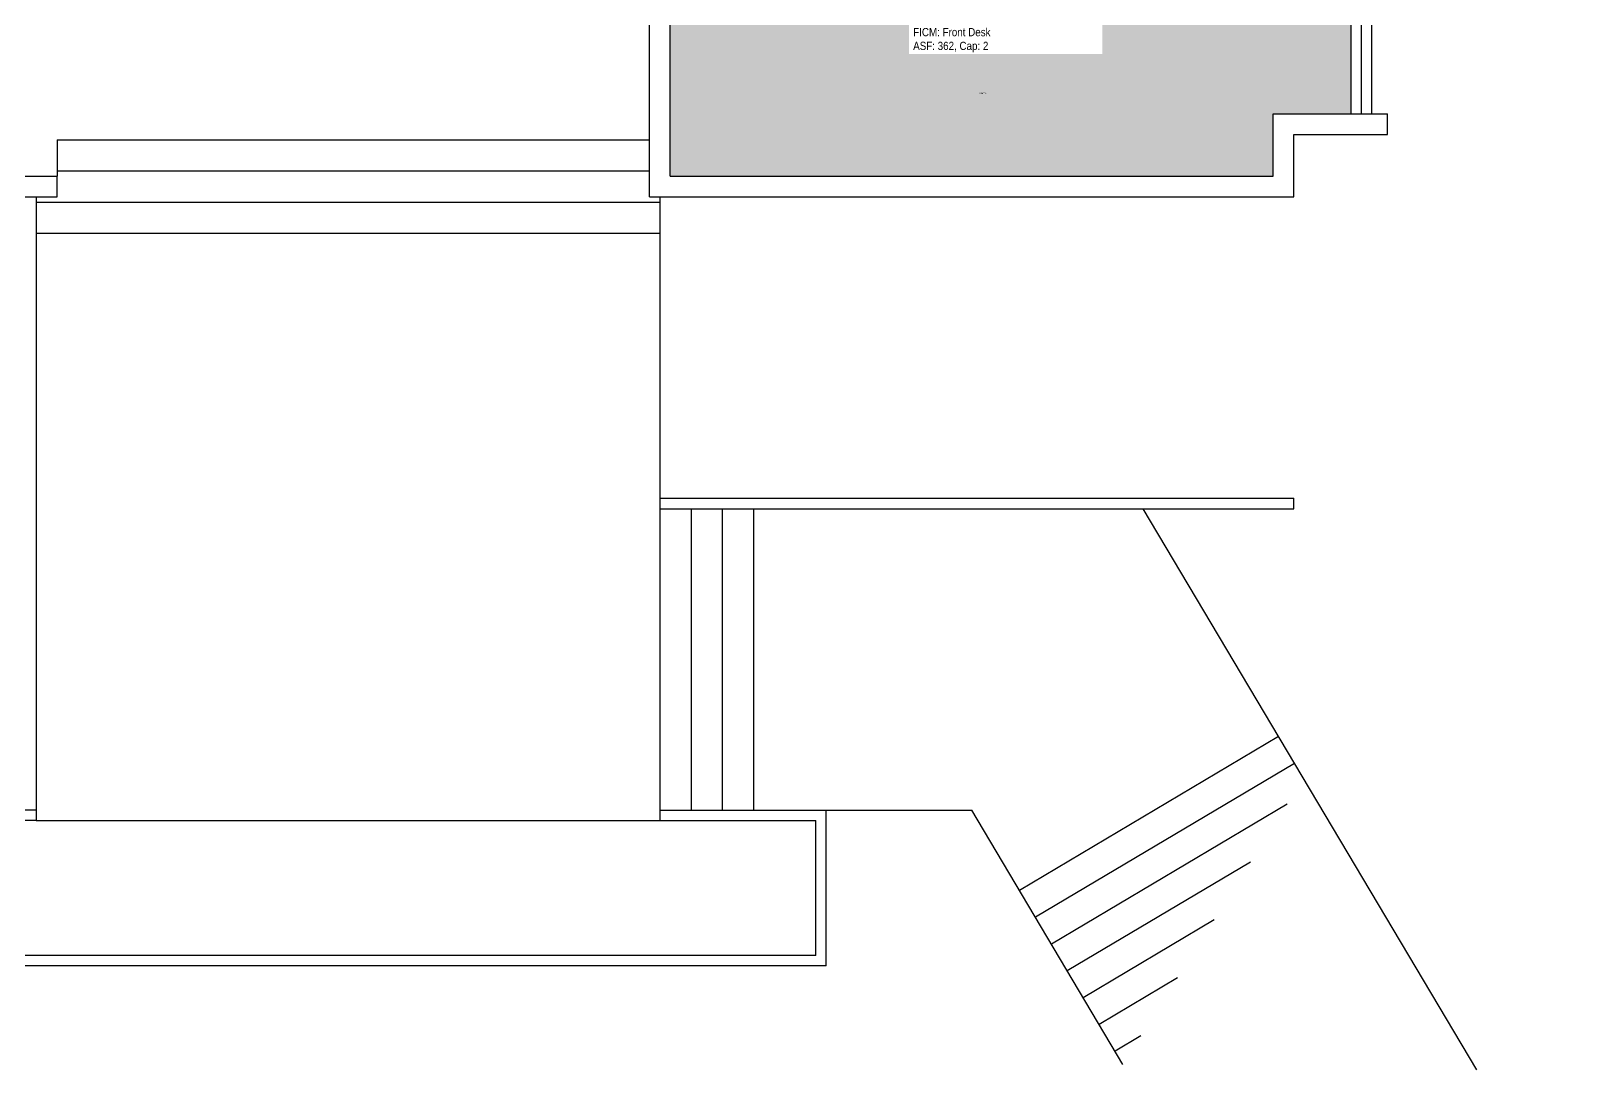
# Model space of a CAD drawing. Header units: inches. Extents: x 0 to 3804, y 0 to 1800.
# Drawn here: x 2630 to 3228, y 0 to 400 of the extents above; entities that cross this region are included whole.
import ezdxf

# ---------------------------------------------------------------- set-up
doc = ezdxf.new("R2010")
doc.units = ezdxf.units.IN
doc.header["$MEASUREMENT"] = 0
for name, color, linetype in [('A-FLOR', 3, 'CONTINUOUS'), ('A-GLAZ', 1, 'CONTINUOUS'), ('A-IDEN-RNUM', 7, 'CONTINUOUS'), ('A-IDEN-SNUM', 4, 'CONTINUOUS'), ('A-IDEN-VNUM', 4, 'CONTINUOUS'), ('A-SITE', 3, 'CONTINUOUS'), ('A-WALL', 5, 'CONTINUOUS'), ('Rooms-Category-Color', 7, 'CONTINUOUS'), ('Rooms-College-Color', 7, 'CONTINUOUS'), ('Rooms-Department-Color', 7, 'CONTINUOUS'), ('Rooms-Division-Color', 7, 'CONTINUOUS'), ('Rooms-Information', 7, 'CONTINUOUS')]:
    doc.layers.add(name, color=color, linetype=linetype)
doc.styles.add('CP_ROOMSNUMBER', font='arial.ttf', dxfattribs={"height": 1})
doc.styles.add('CP_ROOMVNUMBER', font='arial.ttf', dxfattribs={"width": 0.85, "height": 0.075})

msp = doc.modelspace()

# ---------------------------------------------------------------- hatches: boundary and pattern name
at = {"layer": 'Rooms-Category-Color', "true_color": 0x728ef3}
msp.add_hatch(color=171, dxfattribs=at).paths.add_polyline_path([(3228, 504), (3228, 464), (3108, 464), (3108, 432), (3138, 432), (3138, 368), (3108, 368), (3108, 344), (2876, 344), (2876, 582), (2988, 582), (2988, 454), (2996, 454), (2996, 504), (3108, 504), (3108, 500), (3116, 500), (3116, 504)])
at = {"layer": 'Rooms-College-Color', "true_color": 0xadadad}
msp.add_hatch(color=253, dxfattribs=at).paths.add_polyline_path([(3228, 504), (3228, 464), (3108, 464), (3108, 432), (3138, 432), (3138, 368), (3108, 368), (3108, 344), (2876, 344), (2876, 582), (2988, 582), (2988, 454), (2996, 454), (2996, 504), (3108, 504), (3108, 500), (3116, 500), (3116, 504)])
at = {"layer": 'Rooms-Department-Color', "true_color": 0x604aed}
msp.add_hatch(color=173, dxfattribs=at).paths.add_polyline_path([(3228, 504), (3228, 464), (3108, 464), (3108, 432), (3138, 432), (3138, 368), (3108, 368), (3108, 344), (2876, 344), (2876, 582), (2988, 582), (2988, 454), (2996, 454), (2996, 504), (3108, 504), (3108, 500), (3116, 500), (3116, 504)])
at = {"layer": 'Rooms-Division-Color', "true_color": 0x604aed}
msp.add_hatch(color=173, dxfattribs=at).paths.add_polyline_path([(3228, 504), (3228, 464), (3108, 464), (3108, 432), (3138, 432), (3138, 368), (3108, 368), (3108, 344), (2876, 344), (2876, 582), (2988, 582), (2988, 454), (2996, 454), (2996, 504), (3108, 504), (3108, 500), (3116, 500), (3116, 504)])

# ---------------------------------------------------------------- linework, layer by layer
at = {"layer": 'A-FLOR'}
for p, q in [((2640, 358), (2868, 358)), ((2640, 358), (2640, 344)), ((2640, 346), (2868, 346)), ((2632, 336), (2632, 322)), ((2872, 336), (2872, 322)), ((2632, 334), (2872, 334)), ((2632, 322), (2872, 322)), ((2632, 100), (2390, 100)), ((2632, 96), (2394, 96)), ((2872, 100), (2936, 100)), ((2872, 96), (2932, 96)), ((2932, 44), (2394, 44)), ((2936, 40), (2390, 40))]:
    msp.add_line(p, q, dxfattribs=at)
at = {"layer": 'A-GLAZ'}
for p, q in [((3138, 368), (3138, 432)), ((3142, 368), (3142, 432)), ((3146, 368), (3146, 432))]:
    msp.add_line(p, q, dxfattribs=at)
at = {"layer": 'A-SITE'}
for p, q in [((2632, 336), (2632, 96)), ((2872, 336), (2872, 96)), ((2872, 220), (3116, 220)), ((2872, 216), (3116, 216)), ((2884, 216), (2884, 100)), ((2896, 216), (2896, 100)), ((2908, 216), (2908, 100)), ((3186.37, 0), (3058, 216)), ((3116, 216), (3116, 220)), ((3110.11, 128.32), (3010.39, 69.05)), ((3116.24, 118), (3016.52, 58.74)), ((3113.38, 102.34), (3022.65, 48.42)), ((2632, 96), (2872, 96)), ((2872, 100), (2992, 100)), ((2932, 44), (2932, 96)), ((2936, 40), (2936, 100)), ((3050.2, 2.07), (2992, 100)), ((3099.32, 80.02), (3028.78, 38.11)), ((3085.26, 57.71), (3034.91, 27.79)), ((3071.19, 35.39), (3041.05, 17.47)), ((3057.13, 13.07), (3047.18, 7.16))]:
    msp.add_line(p, q, dxfattribs=at)
at = {"layer": 'A-WALL'}
for p, q in [((2868, 336), (2868, 464)), ((2876, 344), (2876, 464)), ((3108, 344), (3108, 368)), ((3108, 368), (3152, 368)), ((3152, 360), (3152, 368)), ((3116, 336), (3116, 360)), ((3116, 360), (3152, 360)), ((2516, 344), (2640, 344)), ((2640, 336), (2640, 344)), ((2876, 344), (3108, 344)), ((2508, 336), (2640, 336)), ((2868, 336), (3116, 336))]:
    msp.add_line(p, q, dxfattribs=at)

# ---------------------------------------------------------------- texts
at = {"layer": 'A-IDEN-RNUM', "style": 'CP_ROOMSNUMBER'}
msp.add_text('L103-00', height=0.36, dxfattribs=at).set_placement((2994.97, 375.71))
at = {"layer": 'A-IDEN-SNUM', "style": 'CP_ROOMSNUMBER'}
msp.add_text('1140L10300', height=0.36, dxfattribs=at).set_placement((2994.97, 375.71))
at = {"layer": 'A-IDEN-VNUM', "style": 'CP_ROOMVNUMBER', "width": 0.85}
msp.add_text('L103', height=22.238, dxfattribs=at).set_placement((2969.48, 391.59))

# ---------------------------------------------------------------- next in the draw order: texts
at = {"layer": 'Rooms-Information', "insert": (2969.48, 391.59), "char_height": 3.1768, "width": 71.1604, "attachment_point": 7, "style": 'CP_ROOMVNUMBER', "bg_fill": 3, "box_fill_scale": 1.5, "bg_fill_color": 256, "bg_fill_true_color": 13158600, "bg_fill_transparency": 0}
msp.add_mtext('Bldg.114, Room L103^M^J140903-UH-Residntl Student Experience^M^JFICM: Front Desk^M^JASF: 362, Cap: 2', dxfattribs=at)

doc.saveas('drawing.dxf')
